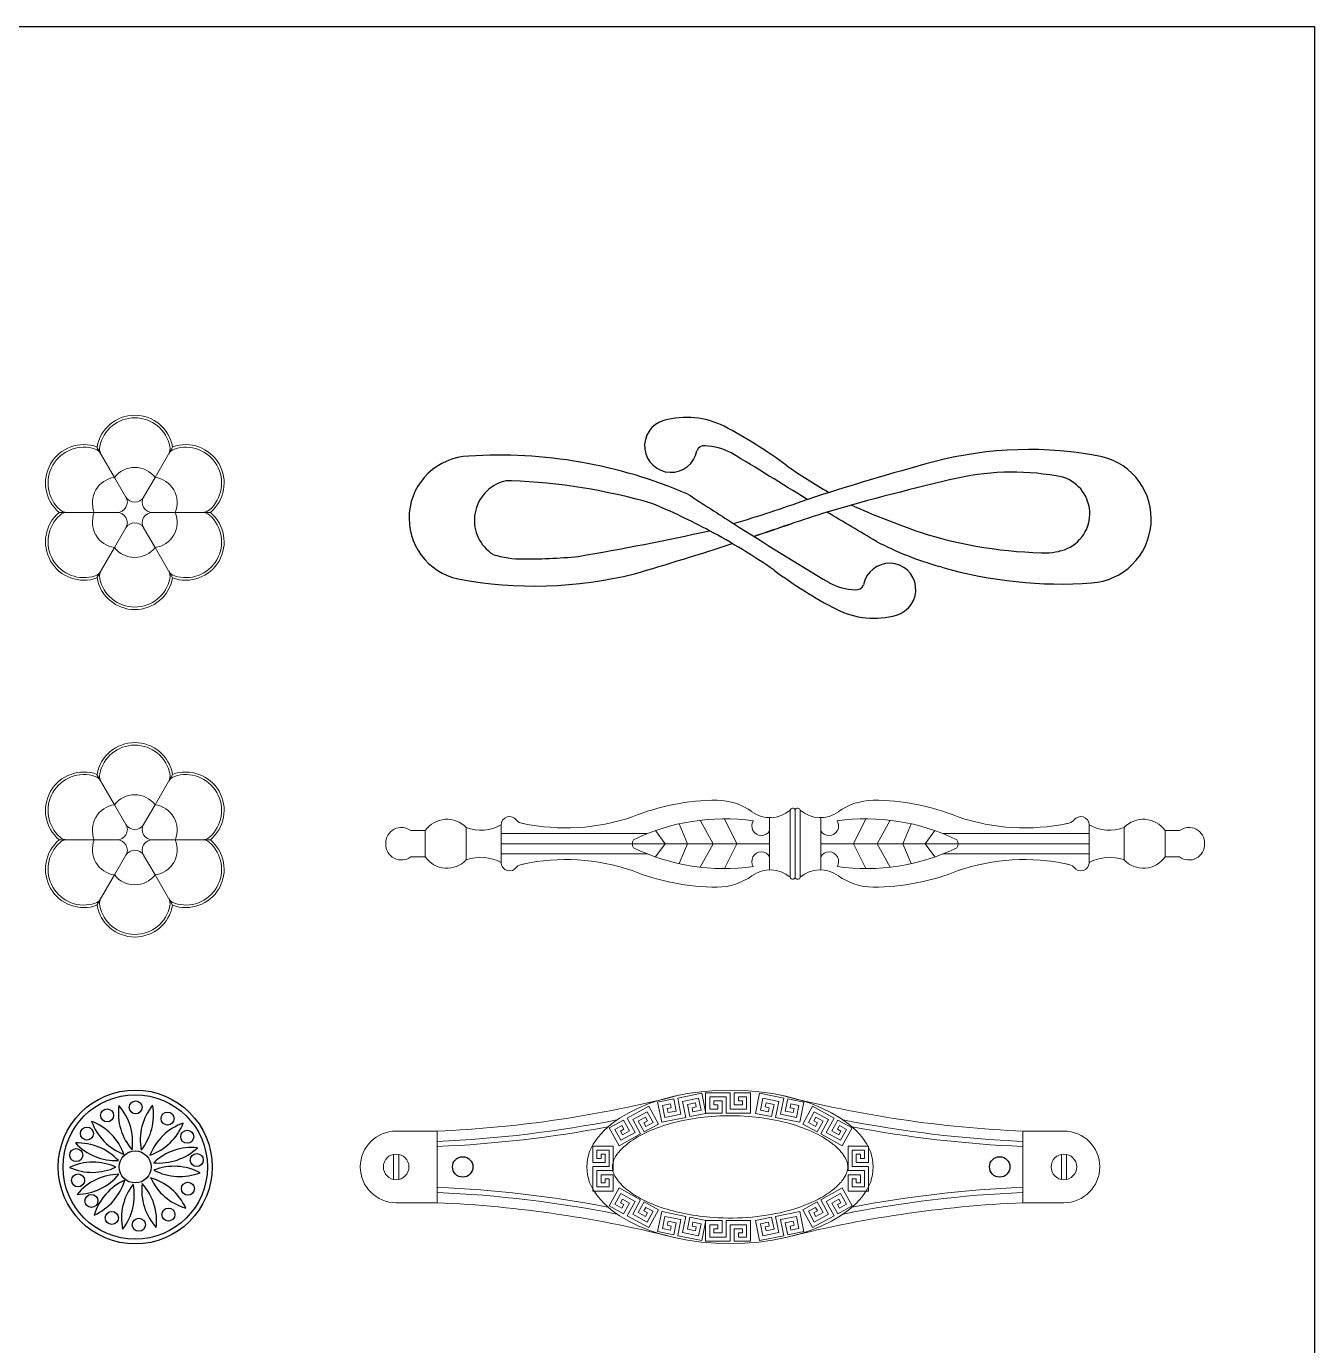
# Model space of a CAD drawing. Header units: millimetres. Extents: x -159347 to -158123, y -76894 to -75818.
# Drawn here: x -158374.9 to -158123.1, y -76076.2 to -75818.3 of the extents above; entities that cross this region are included whole.
import ezdxf

# ---------------------------------------------------------------- set-up
doc = ezdxf.new("R2010")
doc.units = ezdxf.units.MM
doc.header["$LTSCALE"] = 2
doc.header["$MEASUREMENT"] = 0
doc.layers.get('0').update_dxf_attribs({"linetype": 'CONTINUOUS'})
doc.layers.add('地线', color=157, linetype='CONTINUOUS', lineweight=13)
doc.layers.add('标注', color=7, linetype='CONTINUOUS', lineweight=25)

# ---------------------------------------------------------------- blocks, each defined once
blk = doc.blocks.new('sfsfsfsf')
at = {"layer": '标注', "color": 7, "lineweight": 5}
for p, q in [((-36103.27, -1465.68), (-36103.27, -1459.11)), ((-36102.27, -1465.68), (-36102.27, -1459.07)), ((-36102.27, -1465.68), (-36102.27, -1459.07)), ((-36101.27, -1465.68), (-36101.27, -1459.11)), ((-36159.72, -1461.97), (-36159.72, -1465.68)), ((-36123.3, -1465.68), (-36124.95, -1461.78)), ((-36118.3, -1465.68), (-36120.85, -1461.09)), ((-36113.7, -1465.68), (-36116.06, -1460.81)), ((-36107.27, -1465.68), (-36107.27, -1460.58)), ((-36097.27, -1465.68), (-36097.27, -1460.58)), ((-36090.84, -1465.68), (-36088.47, -1460.81)), ((-36086.24, -1465.68), (-36083.69, -1461.09)), ((-36081.24, -1465.68), (-36079.59, -1461.78)), ((-36044.82, -1461.97), (-36044.82, -1465.68)), ((-36174.55, -1463.12), (-36177.37, -1463.12)), ((-36174.55, -1465.68), (-36174.55, -1463.12)), ((-36166.55, -1462.52), (-36166.55, -1465.68)), ((-36159.72, -1463.69), (-36131.16, -1463.69)), ((-36127.66, -1465.68), (-36129.58, -1463.1)), ((-36076.88, -1465.68), (-36074.96, -1463.1)), ((-36044.82, -1463.69), (-36073.38, -1463.69)), ((-36037.99, -1462.52), (-36037.99, -1465.68)), ((-36029.99, -1465.68), (-36029.99, -1463.12)), ((-36029.99, -1463.12), (-36027.17, -1463.12)), ((-36174.55, -1465.68), (-36174.55, -1468.23)), ((-36166.55, -1468.84), (-36166.55, -1465.68)), ((-36159.72, -1469.38), (-36159.72, -1465.68)), ((-36159.72, -1465.68), (-36134.09, -1465.68)), ((-36134.09, -1465.68), (-36107.27, -1465.68)), ((-36127.66, -1465.68), (-36129.58, -1468.25)), ((-36123.3, -1465.68), (-36124.95, -1469.57)), ((-36118.3, -1465.68), (-36120.85, -1470.26)), ((-36113.7, -1465.68), (-36116.06, -1470.54)), ((-36107.27, -1465.68), (-36107.27, -1470.77)), ((-36103.27, -1465.68), (-36103.27, -1472.24)), ((-36102.27, -1465.68), (-36102.27, -1472.28)), ((-36102.27, -1465.68), (-36102.27, -1472.28)), ((-36101.27, -1465.68), (-36101.27, -1472.24)), ((-36097.27, -1465.68), (-36097.27, -1470.77)), ((-36070.45, -1465.68), (-36097.27, -1465.68)), ((-36090.84, -1465.68), (-36088.47, -1470.54)), ((-36086.24, -1465.68), (-36083.69, -1470.26)), ((-36081.24, -1465.68), (-36079.59, -1469.57)), ((-36076.88, -1465.68), (-36074.96, -1468.25)), ((-36044.82, -1465.68), (-36070.45, -1465.68)), ((-36044.82, -1469.38), (-36044.82, -1465.68)), ((-36037.99, -1468.84), (-36037.99, -1465.68)), ((-36029.99, -1465.68), (-36029.99, -1468.23)), ((-36174.55, -1468.23), (-36177.37, -1468.23)), ((-36159.72, -1467.66), (-36131.16, -1467.66)), ((-36044.82, -1467.66), (-36073.38, -1467.66)), ((-36029.99, -1468.23), (-36027.17, -1468.23))]:
    blk.add_line(p, q, dxfattribs=at)
for centre, radius, start, end in [((-36117.39, -1501.89), 44.72, 90.1414, 112.0079), ((-36117.72, -1469.24), 12.07, 54.5649, 88.9529), ((-36107.18, -1454.63), 5.95, 233.4496, 311.1845), ((-36102.76, -1459.25), 0.524, 19.1704, 164.7008), ((-36101.78, -1459.25), 0.524, 15.2992, 160.8296), ((-36097.36, -1454.63), 5.95, 228.8155, 306.5504), ((-36086.82, -1469.24), 12.07, 91.0471, 125.4351), ((-36087.15, -1501.89), 44.72, 67.9921, 89.8586), ((-36170.31, -1466.06), 5.17, 43.3488, 145.2487), ((-36163.73, -1454.76), 8.26, 249.9963, 299.0648), ((-36158.09, -1461.99), 1.63, 33.9781, 179.3923), ((-36155.26, -1459.61), 2.09, 224.6447, 266.8429), ((-36147.1, -1422.3), 40.28, 257.9774, 288.763), ((-36116.06, -1501.79), 40.98, 82.1164, 115.7708), ((-36108.89, -1462.21), 1.86, 146.8455, 330.5192), ((-36095.65, -1462.21), 1.86, 209.4808, 33.1545), ((-36088.47, -1501.79), 40.98, 64.2292, 97.8836), ((-36057.43, -1422.3), 40.28, 251.237, 282.0226), ((-36049.28, -1459.61), 2.09, 273.1571, 315.3553), ((-36046.45, -1461.99), 1.63, 0.6077, 146.0219), ((-36040.81, -1454.76), 8.26, 240.9352, 290.0037), ((-36034.23, -1466.06), 5.17, 34.7513, 136.6512), ((-36179.22, -1465.55), 3.06, 52.925, 182.2655), ((-36132.45, -1465.68), 1.64, 151.0658, 208.9342), ((-36072.09, -1465.68), 1.64, 331.0658, 28.9342), ((-36025.32, -1465.55), 3.06, 357.7345, 127.075), ((-36179.22, -1465.8), 3.06, 177.7345, 307.075), ((-36116.06, -1429.56), 40.98, 244.2292, 277.8836), ((-36108.89, -1469.14), 1.86, 29.4808, 213.1545), ((-36095.65, -1469.14), 1.86, 326.8455, 150.5192), ((-36088.47, -1429.56), 40.98, 262.1164, 295.7708), ((-36025.32, -1465.8), 3.06, 232.925, 2.2655), ((-36170.31, -1465.29), 5.17, 214.7513, 316.6512), ((-36163.73, -1476.59), 8.26, 60.9352, 110.0037), ((-36158.09, -1469.36), 1.63, 180.6077, 326.0219), ((-36155.26, -1471.74), 2.09, 93.1571, 135.3553), ((-36147.1, -1509.05), 40.28, 71.237, 102.0226), ((-36057.43, -1509.05), 40.28, 77.9774, 108.763), ((-36049.28, -1471.74), 2.09, 44.6447, 86.8429), ((-36046.45, -1469.36), 1.63, 213.9781, 359.3923), ((-36040.81, -1476.59), 8.26, 69.9963, 119.0648), ((-36034.23, -1465.29), 5.17, 223.3488, 325.2487), ((-36117.39, -1429.46), 44.72, 247.9921, 269.8586), ((-36117.72, -1462.11), 12.07, 271.0471, 305.4351), ((-36107.18, -1476.72), 5.95, 48.8155, 126.5504), ((-36102.76, -1472.1), 0.524, 195.2992, 340.8296), ((-36101.78, -1472.1), 0.524, 199.1704, 344.7008), ((-36097.36, -1476.72), 5.95, 53.4496, 131.1845), ((-36086.82, -1462.11), 12.07, 234.5649, 268.9529), ((-36087.15, -1429.46), 44.72, 270.1414, 292.0079)]:
    blk.add_arc(centre, radius, start, end, dxfattribs=at)
blk = doc.blocks.new('LH-43')
for centre, radius in [((0.07, 0.09), 17.5), ((0.07, 0.09), 16.42), ((-2.98, 13.1), 1.48), ((2.78, 13.51), 1.48), ((7.67, 11.06), 1.48), ((-7.66, 10.05), 1.48), ((-11.53, 5.41), 1.48), ((11.81, 6.49), 1.48), ((0.07, 0.09), 3.64), ((-13.07, -0.73), 1.48), ((13.63, -0.01), 1.48), ((-10.75, -7.46), 1.48), ((11.09, -7.26), 1.48), ((-4.87, -11.88), 1.48), ((6.94, -11.74), 1.48), ((1.65, -13.91), 1.48)]:
    blk.add_circle(centre, radius)
for centre, start, end in [((11.44, 9.82), 155.6683, 205.1011), ((-11.43, 9.67), 335.663, 25.1064), ((-14.18, 3.61), 1.0105, 50.454), ((6.42, 13.54), 181.0159, 230.4486), ((14.1, 4.44), 132.8981, 182.3416), ((-7.05, 13.15), 312.9035, 2.3362), ((-14.4, -2.69), 24.2166, 73.66), ((0.62, 14.56), 204.2219, 253.6547), ((-1.32, 14.5), 289.6974, 339.1302), ((14.69, -1.84), 109.6921, 159.1355), ((-11.59, -9.37), 52.0548, 101.4982), ((12.27, -8.67), 81.8539, 131.2973), ((5.74, 13.26), 261.8592, 311.292), ((-6.36, 12.9), 232.0601, 281.4929), ((-5.23, -13.98), 82.9389, 132.3823), ((-12.17, 7.82), 262.9442, 312.377), ((6.19, -13.64), 50.9698, 100.4132), ((11.84, 8.52), 230.9751, 280.4079), ((2.84, -14.87), 114.5874, 164.0309), ((-14.51, 0.05), 294.5928, 344.0255), ((10.48, -10.05), 152.0762, 201.5089), ((-12.36, -8.77), 332.0708, 21.5143), ((13.56, -5.37), 174.217, 223.6604), ((-8.07, -12.8), 354.2223, 43.6551), ((14.63, 0.9), 199.3266, 248.7593), ((-1.81, -15), 19.3212, 68.7647)]:
    blk.add_arc(centre, 12.59, start, end)
blk = doc.blocks.new('oiserufha')
at = {"layer": '地线', "color": 0}
for p, q in [((1197873.02, 560671.87), (1197869.82, 560671.87)), ((1197874.62, 560670.27), (1197874.62, 560672.67)), ((1197874.62, 560672.67), (1197877.82, 560672.67)), ((1197876.22, 560671.07), (1197875.42, 560671.07)), ((1197876.22, 560671.07), (1197876.22, 560670.27)), ((1197877.82, 560672.67), (1197877.82, 560668.67)), ((1197870.62, 560670.27), (1197871.42, 560670.27)), ((1197877.82, 560668.67), (1197873.02, 560668.67)), ((1197873.82, 560669.47), (1197877.02, 560669.47)), ((1197876.22, 560670.27), (1197874.62, 560670.27))]:
    blk.add_line(p, q, dxfattribs=at)
for points in [[(1197870.62, 560670.27), (1197870.62, 560671.07), (1197872.22, 560671.07), (1197872.22, 560668.67), (1197869.02, 560668.67), (1197869.02, 560672.67), (1197873.82, 560672.67), (1197873.82, 560669.47)], [(1197871.42, 560670.27), (1197871.42, 560669.47), (1197869.82, 560669.47), (1197869.82, 560671.87)], [(1197873.02, 560671.87), (1197873.02, 560668.67)], [(1197875.42, 560671.07), (1197875.42, 560671.87), (1197877.02, 560671.87), (1197877.02, 560669.47)]]:
    blk.add_lwpolyline(points, dxfattribs=at)
blk = doc.blocks.new('lshp')
at = {"layer": '地线', "color": 0}
for p, q in [((127184.39, -6348.05), (127192.39, -6348.05)), ((127192.39, -6362.05), (127192.39, -6348.05)), ((127306.89, -6348.05), (127314.89, -6348.05)), ((127306.89, -6362.05), (127306.89, -6348.05)), ((127183.89, -6352.6), (127183.89, -6357.5)), ((127184.89, -6352.6), (127184.89, -6357.5)), ((127314.39, -6352.6), (127314.39, -6357.5)), ((127315.39, -6352.6), (127315.39, -6357.5)), ((127184.39, -6362.05), (127192.39, -6362.05)), ((127306.89, -6362.05), (127314.89, -6362.05))]:
    blk.add_line(p, q, dxfattribs=at)
for centre in [(127184.39, -6355.05), (127314.89, -6355.05)]:
    blk.add_circle(centre, 2.5, dxfattribs=at)
for centre, radius, start, end in [((127182.49, -6118.58), 229.69, 272.4711, 284.4083), ((127316.8, -6118.58), 229.69, 255.5917, 267.5289), ((127182.49, -6118.58), 231.69, 272.4711, 281.2123), ((127316.8, -6118.58), 231.69, 258.7877, 267.5289), ((127184.39, -6355.05), 7, 90, 270), ((127182.49, -6118.58), 232.69, 272.4711, 280.7227), ((127316.8, -6118.58), 232.69, 259.2773, 267.5289), ((127314.89, -6355.05), 7, 270, 90), ((127182.49, -6591.52), 232.69, 79.2773, 87.5289), ((127316.8, -6591.52), 232.69, 92.4711, 100.7227), ((127182.49, -6591.52), 229.69, 75.5917, 87.5289), ((127182.49, -6591.52), 231.69, 78.7877, 87.5289), ((127316.8, -6591.52), 229.69, 92.4711, 104.4083), ((127316.8, -6591.52), 231.69, 92.4711, 101.2123)]:
    blk.add_arc(centre, radius, start, end, dxfattribs=at)
blk.add_ellipse((127249.64, -6355.05), major_axis=(-28, 0), ratio=0.535714, dxfattribs=at)
blk.add_open_spline([(127226.64, -6355.05), (127226.64, -6355.31), (127226.68, -6355.58), (127226.83, -6356.17), (127226.96, -6356.49), (127227.34, -6357.2), (127227.6, -6357.58), (127228.28, -6358.39), (127228.7, -6358.82), (127230, -6359.92), (127230.99, -6360.59), (127233.34, -6361.86), (127234.7, -6362.45), (127237.69, -6363.47), (127239.31, -6363.9), (127242.74, -6364.57), (127244.55, -6364.81), (127248.9, -6365.11), (127251.48, -6365.08), (127256.48, -6364.62), (127258.9, -6364.18), (127263.3, -6362.97), (127265.28, -6362.2), (127268.07, -6360.73), (127269.06, -6360.08), (127270.65, -6358.79), (127271.26, -6358.14), (127272.01, -6357.12), (127272.23, -6356.71), (127272.52, -6355.98), (127272.6, -6355.65), (127272.66, -6355.04), (127272.65, -6354.75), (127272.52, -6354.11), (127272.4, -6353.76), (127272, -6352.97), (127271.71, -6352.54), (127270.93, -6351.61), (127270.43, -6351.13), (127269.22, -6350.15), (127268.51, -6349.66), (127266.43, -6348.46), (127264.92, -6347.77), (127261.56, -6346.6), (127259.69, -6346.12), (127255.76, -6345.4), (127253.7, -6345.18), (127249.51, -6345), (127247.39, -6345.06), (127243.26, -6345.44), (127241.26, -6345.77), (127237.5, -6346.67), (127235.76, -6347.24), (127232.68, -6348.54), (127231.34, -6349.28), (127229.42, -6350.63), (127228.74, -6351.23), (127227.69, -6352.37), (127227.32, -6352.91), (127226.89, -6353.76), (127226.78, -6354.1), (127226.67, -6354.63), (127226.64, -6354.84), (127226.64, -6355.05)], degree=3, knots=[0, 0, 0, 0, 0.140882, 0.140882, 0.281765, 0.281765, 0.422647, 0.422647, 0.563529, 0.563529, 0.783, 0.783, 1.002471, 1.002471, 1.221942, 1.221942, 1.441413, 1.441413, 1.743014, 1.743014, 2.044615, 2.044615, 2.346216, 2.346216, 2.557816, 2.557816, 2.769417, 2.769417, 2.929224, 2.929224, 3.089032, 3.089032, 3.248839, 3.248839, 3.408647, 3.408647, 3.568454, 3.568454, 3.728262, 3.728262, 3.888069, 3.888069, 4.137027, 4.137027, 4.385985, 4.385985, 4.634943, 4.634943, 4.883901, 4.883901, 5.132859, 5.132859, 5.381817, 5.381817, 5.630775, 5.630775, 5.824894, 5.824894, 6.019013, 6.019013, 6.172311, 6.172311, 6.283185, 6.283185, 6.283185, 6.283185], dxfattribs=at)
at = {"layer": '地线', "color": 0, "xscale": -1}
for p, rotation in [((1412242.33, -319427.92), 11.38913827326007), ((1446916.92, 81294.41), 28.88166168092701), ((-433400.58, -1204226.63), 269.9997790460484), ((-1192417.39, -94004.5), 208.8816616752473), ((-1157742.79, 306717.82), 191.389138279708), ((-1070624.15, 554303.12), 180)]:
    blk.add_blockref('oiserufha', p, dxfattribs=dict(at, rotation=rotation))
at = {"layer": '地线', "color": 0}
blk.add_blockref('oiserufha', (-1070624.15, -567013.21), dxfattribs=at)
for p, rotation in [((-1157742.79, -319427.92), 348.6108617267398), ((-1192417.39, 81294.41), 331.1183383190731), ((687900.12, -1204226.63), 90.00022096729181), ((1446916.92, -94004.5), 151.1183383304325), ((1412242.33, 306717.82), 168.6108617202919)]:
    blk.add_blockref('oiserufha', p, dxfattribs=dict(at, rotation=rotation))
blk = doc.blocks.new('A$C1E880E2D')
for centre, radius, start, end in [((19.54, 132.9), 12.14, 2.1589, 167.9548), ((86.98, 120.48), 80.71, 169.3281, 193.9651), ((19.13, 124.36), 7.91, 19.8365, 147.2789), ((-61.05, 127.41), 92.91, 336.6353, 3.6684), ((30.53, 122.86), 18.96, 162.2745, 180.6525), ((22.16, 125.45), 4.69, 355.0049, 19.8365), ((-88.01, 129.33), 114.92, 343.959, 357.8629), ((119.6, 122.25), 108.03, 179.424, 185.469), ((583.29, 210.36), 579.64, 189.77384, 192.35643), ((626.99, 281.67), 644.18, 196.28707, 198.0693), ((33.66, 93.86), 5.15, 15.3229, 259.3368), ((-98.29, 148.16), 130.9, 331.8068, 337.2658), ((23.05, 90.79), 16.2, 333.1688, 15.8693), ((741.83, -378.52), 857.3, 146.82764, 147.53923), ((32.1, 87.33), 1.59, 354.1058, 67.7058), ((-98.29, 148.16), 130.9, 325.3227, 331.8068), ((21.62, 87.71), 12.08, 332.12, 357.4571), ((-44.22, 126.27), 92.25, 323.4382, 332.3613), ((741.83, -378.52), 857.3, 147.53923, 149.0056), ((347.44, 181.71), 343.86, 196.9241, 199.4302), ((-702.6, 523.53), 857.3, 327.84378, 329.0056), ((626.99, 281.67), 644.18, 198.46369, 199.14946), ((-618.06, -142.15), 671.04, 17.83431, 19.12003), ((83.45, 18.73), 92.25, 143.4382, 152.3613), ((137.52, -3.15), 130.9, 145.3227, 149.6043), ((-478.73, -95.66), 527.69, 15.1738, 17.9911), ((17.61, 57.3), 12.08, 152.12, 177.4571), ((-808.79, 550.74), 962.1, 328.89488, 329.56469), ((-450.33, -72.73), 490.34, 13.0264, 16.1146), ((16.18, 54.22), 16.2, 153.1688, 195.8693), ((7.12, 57.68), 1.59, 174.1058, 247.7058), ((185.41, -13.76), 178.62, 156.0694, 160.7424), ((5.57, 51.15), 5.15, 195.3229, 79.3368), ((76.54, 22.15), 69.18, 152.8612, 163.9383), ((97.09, 19.42), 84.32, 162.2359, 179.6639), ((5.57, 42.59), 4.69, 338.8666, 343.9383), ((-40.76, 23.86), 73.72, 348.832, 14.6159), ((91.59, 17.56), 84.92, 164.0476, 183.9864), ((-20.72, 27.17), 49.27, 348.4112, 12.4517), ((26.16, 21.12), 13.44, 185.1327, 195.3179), ((20.41, 19.48), 7.47, 194.8577, 342.7915), ((19.38, 12.53), 12.53, 184.01, 346.3762)]:
    blk.add_arc(centre, radius, start, end)

msp = doc.modelspace()

# ---------------------------------------------------------------- linework, layer by layer
at = {"color": 0, "lineweight": -3}
for centre in [(-158289.59, -76041.26), (-158184.65, -76041.26)]:
    msp.add_circle(centre, 2, dxfattribs=at)
at = {"layer": '地线', "color": 0}
for p, q in [((-158361.06, -75900.52), (-158357.63, -75906.45)), ((-158349.71, -75906.45), (-158346.28, -75900.52)), ((-158357.63, -75906.45), (-158355.4, -75910.31)), ((-158349.71, -75906.45), (-158351.94, -75910.31)), ((-158368.44, -75913.31), (-158361.59, -75913.31)), ((-158357.13, -75913.31), (-158361.59, -75913.31)), ((-158345.75, -75913.31), (-158350.21, -75913.31)), ((-158345.75, -75913.31), (-158338.89, -75913.31)), ((-158355.4, -75916.31), (-158357.63, -75920.17)), ((-158351.94, -75916.31), (-158349.71, -75920.17)), ((-158357.63, -75920.17), (-158361.06, -75926.11)), ((-158349.71, -75920.17), (-158346.28, -75926.11)), ((-158361.06, -75964.52), (-158357.63, -75970.45)), ((-158349.71, -75970.45), (-158346.28, -75964.52)), ((-158357.63, -75970.45), (-158355.4, -75974.31)), ((-158349.71, -75970.45), (-158351.94, -75974.31)), ((-158368.44, -75977.31), (-158361.59, -75977.31)), ((-158357.13, -75977.31), (-158361.59, -75977.31)), ((-158345.75, -75977.31), (-158350.21, -75977.31)), ((-158345.75, -75977.31), (-158338.89, -75977.31)), ((-158355.4, -75980.31), (-158357.63, -75984.17)), ((-158351.94, -75980.31), (-158349.71, -75984.17)), ((-158357.63, -75984.17), (-158361.06, -75990.11)), ((-158349.71, -75984.17), (-158346.28, -75990.11))]:
    msp.add_line(p, q, dxfattribs=at)
for centre, radius, start, end in [((-158353.67, -75901.81), 7.5, 9.9445, 170.0555), ((-158353.67, -75901.81), 7, 11.4096, 168.5904), ((-158363.63, -75907.56), 7.5, 69.9445, 230.0555), ((-158363.63, -75907.56), 7, 71.4096, 228.5904), ((-158362.03, -75902.82), 2, 30, 71.4096), ((-158358.57, -75900.82), 2, 168.5904, 210), ((-158348.77, -75900.82), 2, 330, 11.4096), ((-158345.3, -75902.82), 2, 108.5904, 150), ((-158343.71, -75907.56), 7.5, 309.9445, 110.0555), ((-158343.71, -75907.56), 7, 311.4096, 108.5904), ((-158356.95, -75911.42), 5.01, 97.7745, 202.2255), ((-158353.67, -75909.52), 5.01, 37.7745, 142.2255), ((-158350.39, -75911.42), 5.01, 337.7745, 82.2255), ((-158357.13, -75911.31), 2, 270, 30), ((-158353.67, -75909.31), 2, 210, 330), ((-158350.21, -75911.31), 2, 150, 270), ((-158363.63, -75919.06), 7.5, 129.9445, 290.0555), ((-158363.63, -75919.06), 7, 131.4096, 288.5904), ((-158366.94, -75911.31), 2, 228.5904, 270), ((-158366.94, -75915.31), 2, 90, 131.4096), ((-158356.95, -75915.21), 5.01, 157.7745, 262.2255), ((-158357.13, -75915.31), 2, 330, 90), ((-158350.21, -75915.31), 2, 90, 210), ((-158350.39, -75915.21), 5.01, 277.7745, 22.2255), ((-158343.71, -75919.06), 7.5, 249.9445, 50.0555), ((-158343.71, -75919.06), 7, 251.4096, 48.5904), ((-158340.4, -75911.31), 2, 270, 311.4096), ((-158340.4, -75915.31), 2, 48.5904, 90), ((-158353.67, -75917.31), 2, 30, 150), ((-158353.67, -75917.1), 5.01, 217.7745, 322.2255), ((-158362.03, -75923.8), 2, 288.5904, 330), ((-158353.67, -75924.81), 7.5, 189.9445, 350.0555), ((-158358.57, -75925.8), 2, 150, 191.4096), ((-158353.67, -75924.81), 7, 191.4096, 348.5904), ((-158348.77, -75925.8), 2, 348.5904, 30), ((-158345.3, -75923.8), 2, 210, 251.4096), ((-158353.67, -75965.81), 7.5, 9.9445, 170.0555), ((-158353.67, -75965.81), 7, 11.4096, 168.5904), ((-158363.63, -75971.56), 7.5, 69.9445, 230.0555), ((-158363.63, -75971.56), 7, 71.4096, 228.5904), ((-158362.03, -75966.82), 2, 30, 71.4096), ((-158358.57, -75964.82), 2, 168.5904, 210), ((-158348.77, -75964.82), 2, 330, 11.4096), ((-158345.3, -75966.82), 2, 108.5904, 150), ((-158343.71, -75971.56), 7.5, 309.9445, 110.0555), ((-158343.71, -75971.56), 7, 311.4096, 108.5904), ((-158353.67, -75973.52), 5.01, 37.7745, 142.2255), ((-158356.95, -75975.42), 5.01, 97.7745, 202.2255), ((-158350.39, -75975.42), 5.01, 337.7745, 82.2255), ((-158357.13, -75975.31), 2, 270, 30), ((-158353.67, -75973.31), 2, 210, 330), ((-158350.21, -75975.31), 2, 150, 270), ((-158363.63, -75983.06), 7.5, 129.9445, 290.0555), ((-158363.63, -75983.06), 7, 131.4096, 288.5904), ((-158366.94, -75975.31), 2, 228.5904, 270), ((-158366.94, -75979.31), 2, 90, 131.4096), ((-158356.95, -75979.21), 5.01, 157.7745, 262.2255), ((-158357.13, -75979.31), 2, 330, 90), ((-158350.21, -75979.31), 2, 90, 210), ((-158350.39, -75979.21), 5.01, 277.7745, 22.2255), ((-158343.71, -75983.06), 7.5, 249.9445, 50.0555), ((-158343.71, -75983.06), 7, 251.4096, 48.5904), ((-158340.4, -75975.31), 2, 270, 311.4096), ((-158340.4, -75979.31), 2, 48.5904, 90), ((-158353.67, -75981.31), 2, 30, 150), ((-158353.67, -75981.1), 5.01, 217.7745, 322.2255), ((-158362.03, -75987.8), 2, 288.5904, 330), ((-158358.57, -75989.8), 2, 150, 191.4096), ((-158348.77, -75989.8), 2, 348.5904, 30), ((-158345.3, -75987.8), 2, 210, 251.4096), ((-158353.67, -75988.81), 7.5, 189.9445, 350.0555), ((-158353.67, -75988.81), 7, 191.4096, 348.5904)]:
    msp.add_arc(centre, radius, start, end, dxfattribs=at)
at = {"layer": '标注', "color": 7}
msp.add_lwpolyline([(-159347.41, -75818.29), (-158123.11, -75818.29), (-158123.11, -76894.12), (-159347.41, -76894.12)], close=True, dxfattribs=at)

# ---------------------------------------------------------------- block references
at = {"color": 0, "lineweight": -3, "rotation": 90}
msp.add_blockref('A$C1E880E2D', (-158155.04, -75933.97), dxfattribs=at)
at = {"color": 0, "xscale": 0.8594044477795251, "yscale": 0.859404447794077, "zscale": 0.8594044477949491, "rotation": 90}
msp.add_blockref('LH-43', (-158353.51, -76041.33), dxfattribs=at)
at = {"color": 0, "lineweight": -3}
msp.add_blockref('lshp', (-285486.99, -69686.21), dxfattribs=at)
at = {"layer": '标注', "color": 0}
msp.add_blockref('sfsfsfsf', (-122122.35, -74512.4), dxfattribs=at)

doc.saveas('drawing.dxf')
